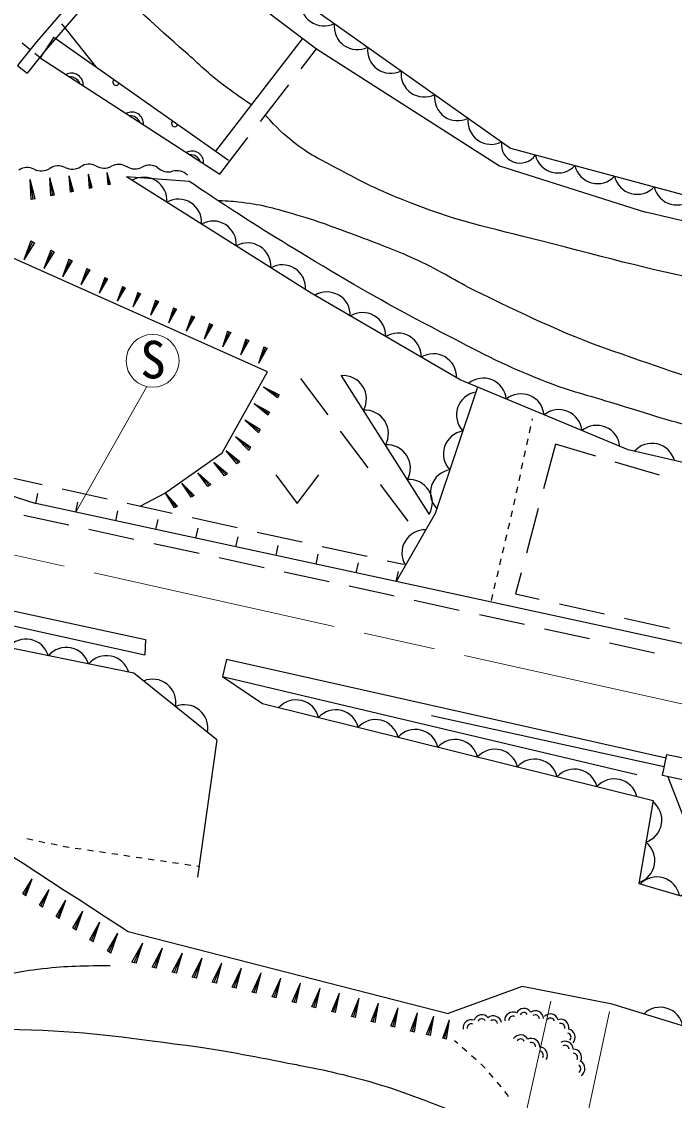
# Model space of a CAD drawing. Units: millimetres, scale not verified. Extents: x 40000 to 680000, y 20000 to 380000.
# Drawn here: x 489314 to 521169, y 258539 to 311157 of the extents above; entities that cross this region are included whole.
import ezdxf
from ezdxf.enums import TextEntityAlignment as Align

# ---------------------------------------------------------------- set-up
doc = ezdxf.new("R2010")
doc.units = ezdxf.units.MM
doc.header["$LTSCALE"] = 1000
doc.linetypes.add('CHAIN', pattern=[18.5, 12, -1.5, 3.5, -1.5])
for name, color, linetype, lineweight in [('M-BGD', 7, 'Continuous', 25), ('M-BMK', 2, 'CHAIN', 13), ('M-STR-HTXT', 7, 'Continuous', 13)]:
    doc.layers.add(name, color=color, linetype=linetype, lineweight=lineweight)
doc.styles.add('ＭＳ ゴシック', font='')
doc.styles.get('ＭＳ ゴシック').set_extended_font_data('MS Gothic')

msp = doc.modelspace()

# ---------------------------------------------------------------- linework, layer by layer
at = {"layer": 'M-BGD'}
for p, q in [((496922, 316482), (513171, 304978)), ((492128, 312592), (490040, 310162)), ((492574, 312191), (490501, 309777)), ((491261, 311048), (491421, 310849)), ((491421, 310849), (492945, 308946)), ((490040, 310162), (489115, 309019)), ((489732, 309786), (489346, 310104)), ((490884, 310397), (490220, 309385)), ((490884, 310397), (499415, 304390)), ((498791, 304829), (503021, 310317)), ((490501, 309777), (489580, 308641)), ((490220, 309385), (489964, 309596)), ((502960, 308858), (503711, 309829)), ((489115, 309019), (489580, 308641)), ((490220, 309385), (498981, 303718)), ((500970, 306288), (502348, 308067)), ((498981, 303718), (500358, 305497)), ((513171, 304978), (524041, 302050)), ((491776, 302855), (491644, 303629)), ((491853, 302870), (491644, 303629)), ((491699, 302841), (491644, 303629)), ((492698, 303031), (492577, 303713)), ((492766, 303044), (492577, 303713)), ((492630, 303018), (492577, 303713)), ((493602, 303204), (493494, 303795)), ((493661, 303215), (493494, 303795)), ((493543, 303192), (493494, 303795)), ((489877, 302493), (489727, 303456)), ((489973, 302512), (489727, 303456)), ((489782, 302475), (489727, 303456)), ((490836, 302676), (490694, 303543)), ((490922, 302693), (490694, 303543)), ((490750, 302660), (490694, 303543)), ((493661, 303215), (493543, 303192)), ((497496, 303363), (494437, 303591)), ((503448, 297903), (494437, 303591)), ((490922, 302693), (490750, 302660)), ((491853, 302870), (491699, 302841)), ((492766, 303044), (492630, 303018)), ((489973, 302512), (489782, 302475)), ((501318, 294070), (486872, 300519)), ((489764, 300458), (489420, 299544)), ((489764, 300458), (489937, 300370)), ((489851, 300414), (489420, 299544)), ((489937, 300370), (489420, 299544)), ((490735, 300012), (490404, 299120)), ((490820, 299969), (490404, 299120)), ((490904, 299927), (490404, 299120)), ((490735, 300012), (490904, 299927)), ((491622, 299563), (491311, 298715)), ((491702, 299523), (491311, 298715)), ((491782, 299482), (491311, 298715)), ((491622, 299563), (491782, 299482)), ((492500, 299119), (492209, 298314)), ((492576, 299080), (492209, 298314)), ((492652, 299042), (492209, 298314)), ((492500, 299119), (492652, 299042)), ((493370, 298678), (493098, 297917)), ((493441, 298642), (493098, 297917)), ((493513, 298606), (493098, 297917)), ((493370, 298678), (493513, 298606)), ((494231, 298242), (493977, 297525)), ((494298, 298208), (493977, 297525)), ((494366, 298174), (493977, 297525)), ((494231, 298242), (494366, 298174)), ((494983, 297940), (494736, 297228)), ((495052, 297911), (494736, 297228)), ((495121, 297881), (494736, 297228)), ((494983, 297940), (495121, 297881)), ((510714, 293679), (503448, 297903)), ((495855, 297565), (495606, 296840)), ((495925, 297535), (495606, 296840)), ((495995, 297505), (495606, 296840)), ((495855, 297565), (495995, 297505)), ((496729, 297189), (496478, 296450)), ((496801, 297159), (496478, 296450)), ((496872, 297128), (496478, 296450)), ((496729, 297189), (496872, 297128)), ((497606, 296812), (497353, 296060)), ((497679, 296781), (497353, 296060)), ((497606, 296812), (497751, 296750)), ((497751, 296750), (497353, 296060)), ((498485, 296434), (498231, 295668)), ((498559, 296403), (498231, 295668)), ((498633, 296371), (498231, 295668)), ((498485, 296434), (498633, 296371)), ((499367, 296055), (499111, 295275)), ((499442, 296023), (499111, 295275)), ((499517, 295991), (499111, 295275)), ((499367, 296055), (499517, 295991)), ((500251, 295675), (499993, 294881)), ((500327, 295642), (499993, 294881)), ((500403, 295609), (499993, 294881)), ((500251, 295675), (500403, 295609)), ((501137, 295294), (500878, 294486)), ((501215, 295261), (500878, 294486)), ((501292, 295227), (500878, 294486)), ((501137, 295294), (501292, 295227)), ((499094, 290128), (501318, 294070)), ((504275, 291983), (502942, 293756)), ((509221, 287117), (504913, 293904)), ((518908, 290271), (510714, 293679)), ((501840, 292883), (501124, 293319)), ((501880, 292956), (501124, 293319)), ((501800, 292809), (501124, 293319)), ((511559, 293327), (509492, 287157)), ((501880, 292956), (501800, 292809)), ((501378, 292032), (500669, 292515)), ((501419, 292108), (500669, 292515)), ((501337, 291957), (500669, 292515)), ((501419, 292108), (501337, 291957)), ((500914, 291179), (500214, 291710)), ((500956, 291256), (500214, 291710)), ((500872, 291102), (500214, 291710)), ((514220, 291693), (514240, 291784)), ((500956, 291256), (500872, 291102)), ((506227, 289385), (504875, 291184)), ((514093, 291107), (514157, 291400)), ((500448, 290322), (499757, 290904)), ((500491, 290401), (499757, 290904)), ((500405, 290242), (499757, 290904)), ((513967, 290520), (514030, 290813)), ((515360, 290546), (514782, 288372)), ((517327, 289959), (515360, 290546)), ((496306, 288157), (499094, 290128)), ((499896, 289634), (499303, 290229)), ((499966, 289680), (499303, 290229)), ((499825, 289589), (499303, 290229)), ((500491, 290401), (500405, 290242)), ((513840, 289934), (513904, 290227)), ((527328, 288328), (518908, 290271)), ((499293, 289050), (498701, 289644)), ((499364, 289095), (498701, 289644)), ((499223, 289004), (498701, 289644)), ((499966, 289680), (499825, 289589)), ((513714, 289347), (513777, 289640)), ((520441, 289030), (518285, 289673)), ((488118, 289064), (490315, 288579)), ((498479, 288527), (497918, 289141)), ((498549, 288572), (497918, 289141)), ((498409, 288482), (497918, 289141)), ((499364, 289095), (499223, 289004)), ((501717, 289045), (502767, 287645)), ((502767, 287645), (503817, 289045)), ((513587, 288761), (513651, 289054)), ((486722, 288709), (490002, 287655)), ((491292, 288364), (493489, 287879)), ((497666, 288004), (497136, 288639)), ((497736, 288049), (497136, 288639)), ((497596, 287960), (497136, 288639)), ((498549, 288572), (498409, 288482)), ((508180, 286787), (506828, 288585)), ((513461, 288174), (513524, 288467)), ((490002, 287655), (490108, 288144)), ((495099, 287523), (496306, 288157)), ((496854, 287483), (496354, 288137)), ((496923, 287527), (496354, 288137)), ((496784, 287438), (496354, 288137)), ((497736, 288049), (497596, 287960)), ((513334, 287588), (513398, 287881)), ((507596, 283853), (490002, 287655)), ((491957, 287233), (492062, 287721)), ((493912, 286810), (494017, 287299)), ((494465, 287663), (496662, 287178)), ((496923, 287527), (496784, 287438)), ((513199, 287003), (513268, 287295)), ((514525, 287405), (513947, 285231)), ((489423, 287091), (491621, 286612)), ((495867, 286388), (495972, 286876)), ((497639, 286963), (499836, 286477)), ((509492, 287157), (507596, 283853)), ((492598, 286399), (494797, 285920)), ((497821, 285965), (497927, 286454)), ((500812, 286262), (503010, 285777)), ((513062, 286419), (513131, 286711)), ((499776, 285543), (499882, 286031)), ((512925, 285835), (512994, 286127)), ((495774, 285707), (497972, 285228)), ((501731, 285120), (501837, 285609)), ((503986, 285561), (506183, 285076)), ((512788, 285251), (512857, 285543)), ((498949, 285015), (501147, 284536)), ((503686, 284698), (503792, 285186)), ((505641, 284275), (505747, 284764)), ((507160, 284861), (507949, 284686)), ((512651, 284666), (512720, 284958)), ((502124, 284323), (504323, 283844)), ((507596, 283853), (507701, 284342)), ((512514, 284082), (512583, 284374)), ((513690, 284264), (513417, 283239)), ((505300, 283631), (507293, 283196)), ((523322, 280429), (507596, 283853)), ((512377, 283498), (512446, 283790)), ((507293, 283196), (507498, 283151)), ((512240, 282914), (512309, 283206)), ((513417, 283239), (514577, 282980)), ((508475, 282937), (510673, 282456)), ((515554, 282763), (517750, 282273)), ((511650, 282242), (513848, 281761)), ((518726, 282056), (520922, 281567)), ((514825, 281547), (517023, 281066)), ((495361, 281020), (495329, 280269)), ((494793, 279370), (488415, 280680)), ((518000, 280852), (520198, 280371)), ((498848, 276118), (494793, 279370)), ((520671, 274806), (509318, 277289)), ((498848, 276118), (497895, 269423)), ((489575, 271308), (489869, 271247)), ((490163, 271187), (490457, 271126)), ((490751, 271065), (491044, 271005)), ((488714, 270540), (489385, 270105)), ((491338, 270944), (491501, 270911)), ((491501, 270911), (491633, 270891)), ((491930, 270848), (492227, 270804)), ((492524, 270760), (492821, 270717)), ((493117, 270673), (493414, 270629)), ((493711, 270585), (494008, 270542)), ((494305, 270498), (494601, 270454)), ((489385, 270105), (490057, 269670)), ((494898, 270411), (495195, 270367)), ((495492, 270323), (495789, 270280)), ((496085, 270236), (496382, 270192)), ((496679, 270149), (496976, 270105)), ((497273, 270061), (497570, 270018)), ((497866, 269974), (498006, 269953)), ((490057, 269670), (490728, 269235)), ((489377, 268616), (489833, 269352)), ((489450, 268566), (489833, 269352)), ((489522, 268517), (489833, 269352)), ((490728, 269235), (491400, 268801)), ((489522, 268517), (489377, 268616)), ((490185, 268065), (490653, 268829)), ((490260, 268014), (490653, 268829)), ((490335, 267963), (490653, 268829)), ((491400, 268801), (492071, 268366)), ((492071, 268366), (492743, 267931)), ((490335, 267963), (490185, 268065)), ((490999, 267511), (491477, 268304)), ((491076, 267458), (491477, 268304)), ((491153, 267405), (491477, 268304)), ((492743, 267931), (493414, 267496)), ((491153, 267405), (490999, 267511)), ((491817, 266953), (492306, 267775)), ((491897, 266898), (492306, 267775)), ((491977, 266844), (492306, 267775)), ((493414, 267496), (494086, 267061)), ((491977, 266844), (491817, 266953)), ((492640, 266391), (493140, 267244)), ((492723, 266335), (493140, 267244)), ((492806, 266279), (493140, 267244)), ((494086, 267061), (494516, 266783)), ((494516, 266783), (510132, 262775)), ((492806, 266279), (492640, 266391)), ((493508, 265841), (494008, 266693)), ((493591, 265784), (494008, 266693)), ((493673, 265728), (494008, 266693)), ((493673, 265728), (493508, 265841)), ((494697, 265277), (495229, 266233)), ((494801, 265252), (495229, 266233)), ((494905, 265226), (495229, 266233)), ((495680, 265034), (496197, 265985)), ((495783, 265009), (496197, 265985)), ((495886, 264983), (496197, 265985)), ((496662, 264792), (497163, 265738)), ((496764, 264767), (497163, 265738)), ((496866, 264741), (497163, 265738)), ((494905, 265226), (494697, 265277)), ((497641, 264550), (498128, 265491)), ((497742, 264525), (498128, 265491)), ((497843, 264500), (498128, 265491)), ((498619, 264308), (499091, 265245)), ((498719, 264283), (499091, 265245)), ((498819, 264259), (499091, 265245)), ((495886, 264983), (495680, 265034)), ((496866, 264741), (496662, 264792)), ((499595, 264067), (500052, 264999)), ((499694, 264042), (500052, 264999)), ((499793, 264018), (500052, 264999)), ((500569, 263826), (501011, 264754)), ((500667, 263802), (501011, 264754)), ((500766, 263778), (501011, 264754)), ((497843, 264500), (497641, 264550)), ((498819, 264259), (498619, 264308)), ((501541, 263586), (501969, 264509)), ((501639, 263562), (501969, 264509)), ((501736, 263538), (501969, 264509)), ((502512, 263346), (502926, 264264)), ((502608, 263322), (502926, 264264)), ((502705, 263299), (502926, 264264)), ((499793, 264018), (499595, 264067)), ((500766, 263778), (500569, 263826)), ((503480, 263107), (503881, 264020)), ((503576, 263083), (503881, 264020)), ((503672, 263060), (503881, 264020)), ((504447, 262868), (504835, 263776)), ((504542, 262845), (504835, 263776)), ((504637, 262821), (504835, 263776)), ((501736, 263538), (501541, 263586)), ((502705, 263299), (502512, 263346)), ((503672, 263060), (503480, 263107)), ((505413, 262629), (505787, 263532)), ((505507, 262606), (505787, 263532)), ((505601, 262583), (505787, 263532)), ((506377, 262391), (506737, 263289)), ((506470, 262368), (506737, 263289)), ((506563, 262345), (506737, 263289)), ((504637, 262821), (504447, 262868)), ((505601, 262583), (505413, 262629)), ((507339, 262154), (507687, 263047)), ((507431, 262131), (507687, 263047)), ((507523, 262108), (507687, 263047)), ((508299, 261916), (508634, 262804)), ((508391, 261894), (508634, 262804)), ((508482, 261871), (508634, 262804)), ((509080, 261753), (509428, 262646)), ((509172, 261730), (509428, 262646)), ((509264, 261708), (509428, 262646)), ((506563, 262345), (506377, 262391)), ((507523, 262108), (507339, 262154)), ((509862, 261577), (510197, 262465)), ((509954, 261554), (510197, 262465)), ((510045, 261532), (510197, 262465)), ((508482, 261871), (508299, 261916)), ((509264, 261708), (509080, 261753)), ((510045, 261532), (509862, 261577)), ((510596, 261315), (510441, 261452)), ((511044, 260917), (510820, 261116)), ((511493, 260518), (511268, 260717)), ((511941, 260119), (511717, 260319)), ((512326, 259660), (512135, 259891)), ((512708, 259197), (512517, 259429)), ((513032, 258805), (512900, 258966)), ((513067, 258721), (513032, 258805))]:
    msp.add_line(p, q, dxfattribs=at)
for points in [[(495804, 315463), (501188, 311730), (503711, 309829), (512627, 304119), (519761, 301866)], [(371195, 304592), (419094, 296417), (432571, 293989), (444887, 291520), (467050, 287051), (479721, 284403), (495361, 281020)], [(371109, 304004), (419072, 295705), (432558, 293276), (444877, 290830), (466375, 286614), (479634, 283729), (495329, 280269)], [(520760, 275235), (499319, 280038), (499122, 279221), (519341, 274434)], [(499122, 279221), (501065, 277897), (520129, 273167), (519425, 269112), (521481, 268520), (523987, 270294), (526325, 267901), (547050, 260917), (549134, 267929)], [(520843, 274327), (521562, 272490), (546763, 266311)], [(543194, 262216), (541109, 256158), (518130, 263226), (513737, 264099), (510132, 262775)]]:
    msp.add_lwpolyline(points, dxfattribs=at)
msp.add_lwpolyline([(520797, 275417), (522007, 275166), (521793, 274131), (520583, 274381)], close=True, dxfattribs=at)
for centre, radius, start, end in [((504065, 312078), 1133, 172.7763, 296.6313), ((505697, 310923), 1133, 172.7763, 296.6313), ((507329, 309767), 1133, 172.7763, 296.6313), ((491755, 308075), 567, 355.1718, 119.0268), ((491682, 307963), 500, 20.2294, 93.9692), ((508962, 308612), 1133, 172.7763, 296.6313), ((493925, 308202), 156, 128.5874, 341.1078), ((510594, 307456), 1133, 172.7763, 296.6313), ((494693, 306174), 567, 355.1718, 119.0268), ((494621, 306062), 500, 20.2294, 93.9692), ((496787, 306187), 156, 128.5874, 341.1078), ((512227, 306300), 1133, 172.7763, 296.6313), ((513634, 305161), 908, 172.0135, 325.8345), ((497632, 304273), 567, 355.1718, 119.0268), ((497560, 304161), 500, 20.2294, 93.9692), ((492606, 303447), 753, 63.2193, 122.945), ((494053, 303437), 753, 58.6845, 118.4102), ((495563, 303399), 753, 58.6845, 118.4102), ((515489, 304906), 1133, 192.9933, 316.8484), ((489590, 303284), 753, 63.2193, 122.945), ((490279, 304629), 753, 243.2193, 302.945), ((491098, 303365), 753, 63.2193, 122.945), ((491786, 304711), 753, 243.2193, 302.945), ((493336, 304762), 753, 238.6845, 298.4102), ((494846, 304724), 753, 238.6845, 298.4102), ((496479, 304582), 753, 225.77, 285.4956), ((496882, 303131), 753, 45.77, 105.4956), ((517421, 304386), 1133, 192.9933, 316.8484), ((519352, 303865), 1133, 192.9933, 316.8484), ((495275, 302431), 1133, 355.8103, 119.6653), ((521283, 303345), 1133, 192.9933, 316.8484), ((496967, 301363), 1133, 355.8103, 119.6653), ((498658, 300296), 1133, 355.8103, 119.6653), ((500349, 299228), 1133, 355.8103, 119.6653), ((502040, 298161), 1133, 355.8103, 119.6653), ((504219, 296837), 1133, 357.899, 121.754), ((505948, 295832), 1133, 357.899, 121.754), ((507677, 294827), 1133, 357.899, 121.754), ((509406, 293822), 1133, 357.899, 121.754), ((505009, 292757), 1133, 330.4821, 94.3371), ((511836, 292634), 1133, 5.4946, 129.3496), ((511667, 291969), 1133, 99.5509, 223.4059), ((513683, 291866), 1133, 5.4946, 129.3496), ((506081, 291069), 1133, 330.4821, 94.3371), ((515529, 291098), 1133, 5.4946, 129.3496), ((511031, 290073), 1133, 99.5509, 223.4059), ((517376, 290331), 1133, 5.4946, 129.3496), ((507153, 289380), 1133, 330.4821, 94.3371), ((520075, 289455), 1133, 15.0779, 138.9329), ((510396, 288176), 1133, 99.5509, 223.4059), ((508224, 287692), 1133, 330.4821, 94.3371), ((509006, 285239), 1133, 88.2225, 212.0776), ((489537, 279905), 1133, 16.471, 140.326), ((491497, 279502), 1133, 16.471, 140.326), ((493456, 279100), 1133, 16.471, 140.326), ((495707, 277953), 1133, 349.34, 113.195), ((497267, 276702), 1133, 349.34, 113.195), ((502704, 276941), 1133, 14.1358, 137.9909), ((504645, 276460), 1133, 14.1358, 137.9909), ((506586, 275978), 1133, 14.1358, 137.9909), ((508527, 275496), 1133, 14.1358, 137.9909), ((510469, 275014), 1133, 14.1358, 137.9909), ((512410, 274533), 1133, 14.1358, 137.9909), ((514351, 274051), 1133, 14.1358, 137.9909), ((516292, 273569), 1133, 14.1358, 137.9909), ((518233, 273088), 1133, 14.1358, 137.9909), ((519423, 272216), 1133, 288.2235, 52.0785), ((519081, 270245), 1133, 288.2235, 52.0785), ((520306, 268303), 1133, 12.0235, 135.8785), ((511774, 262314), 400, 39.8704, 159.8705), ((512337, 262264), 400, 9.8704, 129.8705), ((513287, 262447), 400, 63.3769, 183.3769), ((513287, 262447), 200, 63.3769, 183.3769), ((513824, 262625), 400, 33.3769, 153.3769), ((513824, 262625), 200, 33.3769, 153.3769), ((514378, 262511), 400, 3.3769, 123.3769), ((514378, 262511), 200, 3.3769, 123.3769), ((515119, 262356), 400, 17.5638, 137.5638), ((520474, 261947), 1133, 10.9747, 134.8297), ((511260, 262076), 400, 69.8705, 189.8705), ((511260, 262076), 200, 69.8705, 189.8705), ((511774, 262314), 200, 39.8704, 159.8705), ((512337, 262264), 200, 9.8704, 129.8705), ((515119, 262356), 200, 17.5638, 137.5638), ((515621, 262095), 400, 347.5638, 107.5638), ((515621, 262095), 200, 347.5638, 107.5638), ((513658, 261338), 400, 27.0948, 147.0948), ((513658, 261338), 200, 27.0948, 147.0948), ((514197, 261164), 400, 357.0948, 117.0948), ((515926, 261619), 200, 317.5638, 77.5638), ((515926, 261619), 400, 317.5638, 77.5638), ((514197, 261164), 200, 357.0948, 117.0948), ((514576, 260744), 400, 327.0948, 87.0948), ((515831, 261026), 400, 1.5169, 121.5169), ((515831, 261026), 200, 1.5169, 121.5169), ((516241, 260636), 400, 331.5169, 91.5169), ((514576, 260744), 200, 327.0948, 87.0948), ((516241, 260636), 200, 331.5169, 91.5169), ((516402, 260094), 200, 301.5169, 61.5169), ((516402, 260094), 400, 301.5169, 61.5169)]:
    msp.add_arc(centre, radius, start, end, dxfattribs=at)
for points, knots in [([(500541, 307100), (499877, 307531), (499689, 307665), (499165, 308060), (498399, 308637), (498029, 309034), (497307, 309665), (495767, 311009), (494911, 311867), (493429, 313097)], [0, 0, 0, 0, 1, 1, 1, 2, 2, 2, 3, 3, 3, 3]), ([(556534, 299388), (552853, 298663), (551918, 298475), (548952, 297922), (546842, 297529), (545673, 297225), (543546, 296936), (541946, 296719), (541046, 296599), (539434, 296514), (538105, 296444), (537357, 296483), (536027, 296542), (533213, 296667), (531642, 296873), (528849, 297234), (527005, 297472), (525998, 297771), (524181, 298163), (520661, 298922), (518698, 299396), (515217, 300316), (512494, 301035), (510912, 301289), (508289, 302315), (506933, 302846), (506190, 303198), (504910, 303892), (504016, 304377), (503468, 304586), (502668, 305215), (502051, 305700), (501826, 305917), (501204, 306590)], [0, 0, 0, 0, 1, 1, 1, 2, 2, 2, 3, 3, 3, 4, 4, 4, 5, 5, 5, 6, 6, 6, 7, 7, 7, 8, 8, 8, 9, 9, 9, 10, 10, 10, 11, 11, 11, 11]), ([(555682, 293444), (554005, 292910), (553539, 292770), (552147, 292401), (550435, 291946), (549468, 291708), (547722, 291408), (545301, 290991), (543936, 290794), (541491, 290560), (537917, 290218), (535902, 290064), (532312, 290078), (530093, 290086), (528839, 290123), (526642, 290435), (524998, 290668), (524092, 290906), (522478, 291296), (520735, 291716), (519786, 292053), (518071, 292576), (516729, 292985), (515957, 293165), (514653, 293684), (512679, 294469), (511630, 295047), (509746, 296029), (507477, 297212), (506224, 297914), (504027, 299226), (502005, 300434), (500878, 301122), (498912, 302418), (498357, 302784), (498175, 302900), (497496, 303363)], [0, 0, 0, 0, 1, 1, 1, 2, 2, 2, 3, 3, 3, 4, 4, 4, 5, 5, 5, 6, 6, 6, 7, 7, 7, 8, 8, 8, 9, 9, 9, 10, 10, 10, 11, 11, 11, 12, 12, 12, 12]), ([(555977, 295502), (555325, 295192), (555114, 295110), (554542, 294907), (553617, 294578), (553060, 294514), (552097, 294324), (549546, 293819), (548114, 293539), (545536, 293200), (542350, 292783), (540558, 292575), (537350, 292393), (535235, 292273), (534042, 292301), (531925, 292393), (529145, 292514), (527575, 292619), (524838, 293118), (522347, 293573), (521009, 294107), (518615, 294928), (515840, 295879), (514362, 296630), (511715, 297894), (510579, 298436), (510002, 298861), (508867, 299405), (507773, 299929), (507130, 300157), (505995, 300585), (504735, 301059), (504031, 301336), (502741, 301719), (501711, 302025), (501126, 302208), (500058, 302328), (499612, 302379), (499448, 302401), (498912, 302418)], [0, 0, 0, 0, 1, 1, 1, 2, 2, 2, 3, 3, 3, 4, 4, 4, 5, 5, 5, 6, 6, 6, 7, 7, 7, 8, 8, 8, 9, 9, 9, 10, 10, 10, 11, 11, 11, 12, 12, 12, 13, 13, 13, 13]), ([(556786, 301141), (554763, 300770), (554220, 300683), (552569, 300428), (549924, 300020), (548435, 299823), (545769, 299584), (543417, 299372), (542090, 299333), (539728, 299330), (537077, 299327), (535588, 299361), (532946, 299588), (529735, 299865), (527944, 300158), (524780, 300771), (522810, 301153), (522141, 301290), (519761, 301866)], [0, 0, 0, 0, 1, 1, 1, 2, 2, 2, 3, 3, 3, 4, 4, 4, 5, 5, 5, 6, 6, 6, 6]), ([(468618, 265145), (468955, 264752), (469092, 264620), (469444, 264338), (469976, 263911), (470352, 263771), (470984, 263512), (471886, 263142), (472421, 262970), (473387, 262836), (474179, 262726), (474633, 262714), (475433, 262742), (476511, 262781), (477110, 262904), (478174, 263080), (479628, 263321), (480417, 263594), (481872, 263831), (482665, 263961), (483120, 263948), (483919, 264038), (485196, 264182), (485915, 264238), (487185, 264432), (488326, 264606), (488950, 264799), (490095, 264939), (491473, 265107), (491974, 265102), (493643, 265127)], [0, 0, 0, 0, 1, 1, 1, 2, 2, 2, 3, 3, 3, 4, 4, 4, 5, 5, 5, 6, 6, 6, 7, 7, 7, 8, 8, 8, 9, 9, 9, 10, 10, 10, 10]), ([(450736, 247192), (453154, 247235), (453850, 247216), (455830, 247429), (457013, 247557), (457675, 247636), (458847, 247842), (460011, 248048), (460688, 248106), (461800, 248506), (463068, 248962), (463764, 249296), (464892, 250033), (465877, 250676), (466386, 251107), (467270, 251885), (468721, 253162), (469432, 253987), (470849, 255302), (471667, 256060), (472115, 256497), (472977, 257204), (473787, 257870), (474227, 258268), (475104, 258844), (475984, 259421), (476495, 259731), (477457, 260158), (478577, 260654), (479234, 260881), (480424, 261172), (481678, 261478), (482393, 261628), (483678, 261760), (485829, 261980), (487048, 262054), (489210, 261998), (492400, 261914), (494182, 261656), (497345, 261228), (499292, 260964), (500371, 260736), (502301, 260364), (503442, 260144), (504084, 260028), (505211, 259745), (507411, 259193), (508595, 258701), (510711, 257886), (511391, 257625), (511765, 257452), (512401, 257098), (513229, 256637), (513505, 256395), (514381, 255697)], [0, 0, 0, 0, 1, 1, 1, 2, 2, 2, 3, 3, 3, 4, 4, 4, 5, 5, 5, 6, 6, 6, 7, 7, 7, 8, 8, 8, 9, 9, 9, 10, 10, 10, 11, 11, 11, 12, 12, 12, 13, 13, 13, 14, 14, 14, 15, 15, 15, 16, 16, 16, 17, 17, 17, 18, 18, 18, 18])]:
    msp.add_open_spline(points, degree=3, knots=knots, dxfattribs=at)
at = {"layer": 'M-BMK'}
msp.add_lwpolyline([(316887, 315879), (425075, 297783), (474804, 288286), (552461, 270987)], dxfattribs=at)
at = {"layer": 'M-STR-HTXT'}
for p, q in [((495434, 293351), (491957, 287233)), ((515135, 263385), (507546, 229191)), ((518003, 262873), (512647, 237906))]:
    msp.add_line(p, q, dxfattribs=at)
msp.add_circle((495709, 294612), 1290, dxfattribs=at)

# ---------------------------------------------------------------- texts
at = {"layer": 'M-STR-HTXT', "style": 'ＭＳ ゴシック'}
msp.add_text('S', height=1833, dxfattribs=at).set_placement((495728, 293205), align=Align.BOTTOM_CENTER)

doc.saveas('drawing.dxf')
